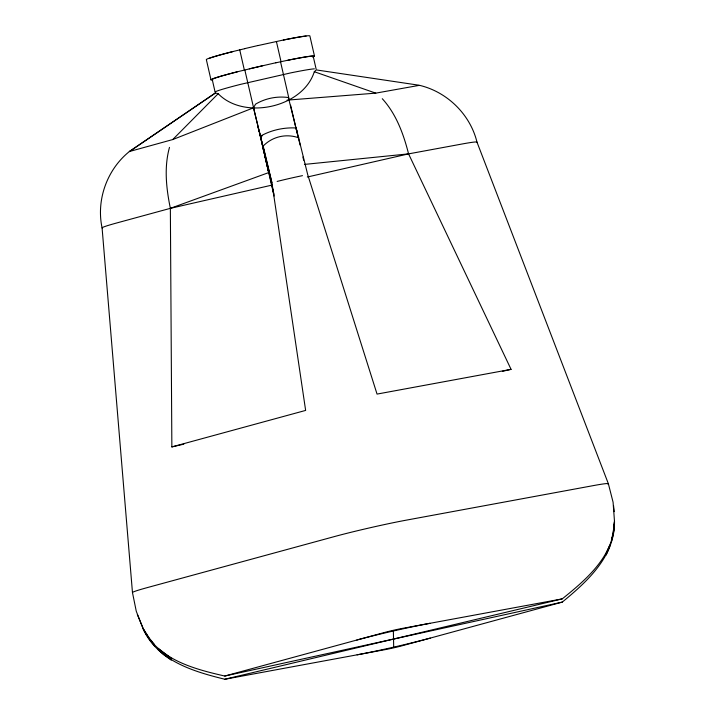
<?xml version="1.0" encoding="UTF-8"?>
<svg xmlns="http://www.w3.org/2000/svg" width="715" height="715" viewBox="0 0 715 715"><rect width="100%" height="100%" fill="white"/><g stroke="black" fill="none" stroke-linecap="round" stroke-linejoin="round"><path stroke-width="1.07" d="M614.507 521.593L613.086 502.243L608.376 483.76L476.994 142.169C470.238 114.32 446.991 91.654 419.106 85.237L316.28 69.918L314.305 71.723C303.08 107.554 244.021 120.486 218.182 93.701L215.501 92.968M611.423 541.434L613.175 533.515L614.498 521.78C614.811 556.654 587.042 581.706 562.285 602.093L401.338 645.985A12.87 0.536 -12.9 0 1 386.064 649.47L224.841 679.25C193.801 671.635 158.024 661.053 143.393 629.504L136.27 611.262L132.472 592.574L102.084 227.888C96.069 199.914 107.089 169.41 129.388 151.526L172.726 139.559L253.503 107.813L255.559 104.158C265.345 98.304 277.107 95.971 288.395 97.544L300.166 145.172M611.397 540.209L613.157 532.559L614.489 521.226C614.65 555.421 586.622 579.311 562.222 598.884L224.841 679.25M169.482 147.37C163.958 167.265 166.255 188.403 170.358 208.342L171.859 446.911L183.818 444.176M606.222 554.974L609.824 546.501M606.186 553.294L609.797 545.107M172.726 139.559L218.182 93.701M130.452 151.464L129.388 151.526L215.403 92.977M129.388 151.526L215.367 93.013M418.91 85.425L375.759 93.138L287.046 100.145M102.522 228.076A51.802 2.172 -12.9 0 1 116.849 222.937L170.358 208.342L268.724 172.583A78.105 0.679 77.1 0 0 255.139 114.507L244.834 69.981M171.859 446.911L305.636 410.419L271.923 182.808L253.503 107.813M137.334 614.516L143.384 628.941C158.399 659.784 194.158 669.025 224.769 676.041L385.725 632.149A12.87 0.536 -12.9 0 1 400.999 628.664L562.222 598.884M244.995 48.62L232.187 51.721A53.107 2.225 -12.9 0 0 206.34 59.604L210.961 79.785M244.664 48.638L258.061 45.501M249.285 68.819L276.079 62.697M262.682 65.735L236.808 71.902A53.107 2.225 -12.9 0 0 212.73 79.973M262.557 135.671L260.466 136.529M170.358 208.342L271.611 185.194M307.316 177.025L408.569 153.877L462.176 143.983A51.802 2.172 -12.9 0 1 476.574 142.553M502.368 371.335L511.064 369.351L408.569 153.877C403.564 134.089 396.244 114.016 382.284 98.715M258.061 45.554L283.953 39.888A53.107 2.225 -12.9 0 1 309.872 35.938L314.493 56.11M224.769 676.041L562.285 602.093M275.758 62.822L288.574 60.069A53.107 2.225 -12.9 0 1 312.741 57.102M511.064 369.351L377.046 394.09L307.7 174.63L296.162 127.985C283.828 127.288 271.226 130.059 260.457 136.154L273.952 194.158M304.429 164.414L408.569 153.877M271.923 182.808L263.192 146.048A33.551 33.525 -1.1 0 1 298.897 137.879M314.305 71.723L375.759 93.138M171.216 658.256L158.167 648.371M171.251 660.151L163.556 654.609L158.194 649.765M154.556 644.662L149.587 638.549L143.384 628.941M154.583 645.886L149.614 639.505L143.393 629.504M290.576 105.221L290.844 106.347A78.105 0.679 77.1 0 1 296.823 131.533M258.07 127.243L259.08 131.56M263.138 148.836L264.157 153.153M264.666 155.307L268.724 172.583M302.91 156.996L303.661 160.214M316.11 69.015L313.224 56.405A51.802 2.172 -12.9 0 0 287.939 60.257M276.401 41.479L281.022 61.651M297.386 133.66L296.162 127.985M280.539 61.812L289.209 99.653M259.295 131.417L274.095 196.026M239.731 49.862L244.351 70.043M613.542 505.63L614.203 511.627M393.375 630.996L393.688 647.138M277.152 181.44A25.829 1.081 -12.9 0 1 302.472 175.649M237.443 71.804A51.802 2.172 -12.9 0 0 212.23 79.499L215.117 92.11A51.802 2.172 -12.9 0 1 240.329 84.415L290.826 72.867A51.802 2.172 -12.9 0 1 314.377 68.837M607.947 484.153A51.802 2.172 -12.9 0 0 593.548 485.574L405.932 520.216A51.802 2.172 -12.9 0 0 334.522 536.545L147.227 587.623A51.802 2.172 -12.9 0 0 132.472 592.574M356.803 640.032A53.071 2.225 -12.9 0 1 429.965 623.301M430.26 638.102A53.071 2.225 -12.9 0 1 357.098 654.833M209.316 58.353A51.802 2.172 -12.9 0 1 232.822 51.623M283.319 40.076A51.802 2.172 -12.9 0 1 306.118 36.108"/></g></svg>
